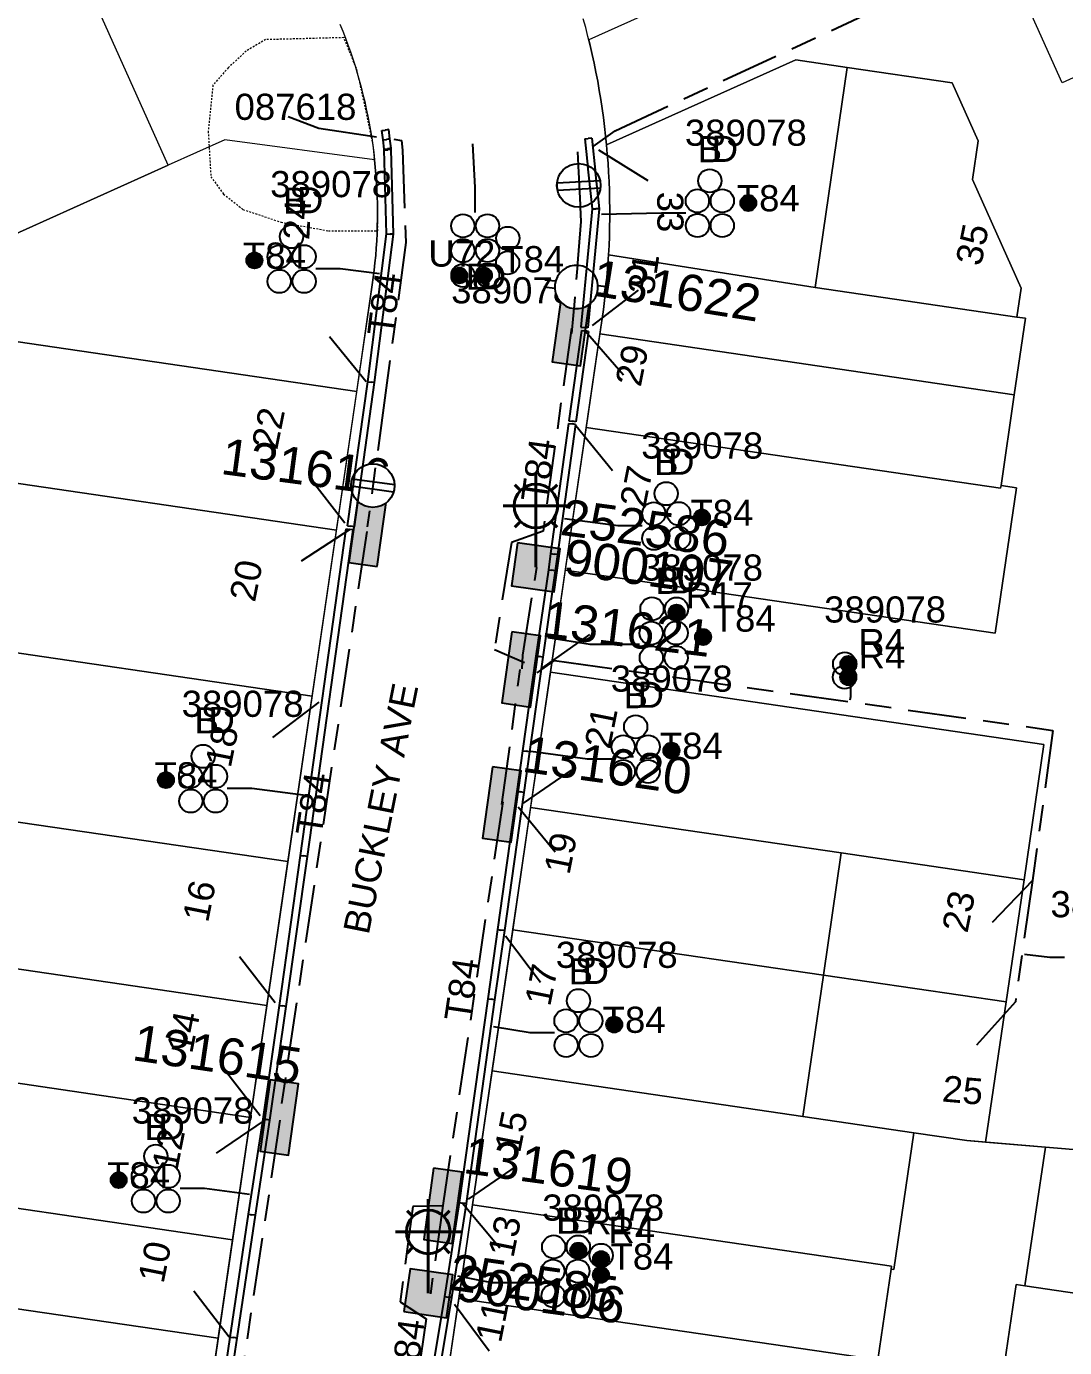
# Model space of a CAD drawing. Header units: metres. Extents: x 305195 to 306755, y 6261447 to 6263623.
# Drawn here: x 305638.5 to 305710, y 6262501.1 to 6262592 of the extents above; entities that cross this region are included whole.
import ezdxf
from ezdxf.enums import TextEntityAlignment as Align

# ---------------------------------------------------------------- set-up
doc = ezdxf.new("R2010")
doc.units = ezdxf.units.M
for name, pattern in [('Cable Exist UG', [8.2, 4, -1.2, 1.8, -1.2]), ('HIDDEN', [0.375, 0.25, -0.125]), ('HIDDEN2', [0.1875, 0.125, -0.0625])]:
    doc.linetypes.add(name, pattern=pattern)
doc.layers.get('0').update_dxf_attribs({"color": 6})
for name, color, linetype, lineweight in [('Cadastre Land Parcels_SP_EXT', 9, 'Continuous', 5), ('Cadastre Other Property_SP_EXT', 9, 'HIDDEN', 5), ('Cadastre Roads_SP_EXT', 9, 'Continuous', 5)]:
    doc.layers.add(name, color=color, linetype=linetype, lineweight=lineweight)
for name, color, linetype in [('Duct_SP_EXT', 7, 'Continuous'), ('Equip_LV_EXT', 7, 'Continuous'), ('Equip_SP_SL_EXT', 7, 'Continuous'), ('Mains_LV_EXT', 7, 'Continuous'), ('Mains_LV_SL_EXT', 7, 'Continuous'), ('SupportsUG_SP_LV_EXT', 7, 'Continuous'), ('SupportsUG_SP_LV_SL_EXT', 7, 'Continuous'), ('Trench_SP_EXT', 7, 'Continuous')]:
    doc.layers.add(name, color=color, linetype=linetype)
doc.styles.add('COLUMN_LABEL', font='arial.ttf')
doc.styles.add('iecARIAL', font='arial.ttf', dxfattribs={"height": 2})
doc.styles.add('POLE_LABEL', font='arial.ttf')
doc.styles.get("Standard").update_dxf_attribs({"font": 'arial.ttf'})

# ---------------------------------------------------------------- blocks, each defined once
blk = doc.blocks.new('COLUMN_EXT')
blk.add_hatch(color=256).paths.add_polyline_path([(-1.485, 1.485), (-1.485, -1.485), (1.485, -1.485), (1.485, 1.485)])
blk.add_lwpolyline([(-1.485, -1.485), (1.485, -1.485), (1.485, 1.485), (-1.485, 1.485)], close=True)
for tag, height, style, flags, p in [('ASSET_NUM', 2.5, 'COLUMN_LABEL', 8, (2, 2)), ('STRUCTURE_PLANT_NUMBER', 0.2, 'POLE_LABEL', 9, (1.813, 0.031)), ('STREET_CODE', 0.2, 'COLUMN_LABEL', 9, (1.813, -0.2))]:
    blk.add_attdef(tag, text='', height=height, dxfattribs=dict(style=style, flags=flags)).set_placement(p, align=Align.MIDDLE_LEFT)
at = {"flags": 9}
for tag, p in [('OWNED_BY', (1.813, -0.6)), ('STATE', (1.813, -0.8)), ('COLUMN_TYPE', (1.813, -0.4)), ('USAGE', (1.813, -1)), ('STREETNAME', (1.813, -1.6)), ('SUBURB', (1.813, -1.8)), ('LEGEND', (1.813, -1.2)), ('LOCATION', (1.813, -1.4)), ('NOTES', (1.813, -2))]:
    blk.add_attdef(tag, text='', height=0.2, dxfattribs=at).set_placement(p, align=Align.MIDDLE_LEFT)
at = {"flags": 1}
blk.add_attdef('Z', (1.813, -2.351), '', height=0.2, dxfattribs=at)
blk = doc.blocks.new('PILLAR_EXT')
blk.add_hatch(color=256).paths.add_polyline_path([(-2.475, 0.99), (-2.475, -0.99), (2.475, -0.99), (2.475, 0.99)])
blk.add_lwpolyline([(-2.475, -0.99), (2.475, -0.99), (2.475, 0.99), (-2.475, 0.99)], close=True)
at = {"style": 'iecARIAL', "flags": 8}
blk.add_attdef('ASSET_NUM', (1.5, 3.5), '', height=2.5, dxfattribs=at)
for tag, p, flags in [('OWNED_BY', (0, -0.2), 9), ('STATE', (0, -0.4), 9), ('SUPPORT_TYPE', (0, -0.6), 9), ('USAGE', (0, -0.8), 9), ('LEGEND', (0, -1), 9), ('STREETNAME', (0, -1.8), 9), ('SUBURB', (0, -2), 1), ('LOCATION', (0, -1.2), 9), ('NOTES', (0, -1.4), 9), ('PARENT', (0, -1.6), 9)]:
    blk.add_attdef(tag, p, '', height=0.2, dxfattribs=dict(flags=flags))
blk = doc.blocks.new('DUCT_EXT')
blk.add_circle((0, 0.8), 0.8)
at = {"flags": 1}
blk.add_attdef('Z', (0, 0), '', height=0.2, dxfattribs=at)
at = {"flags": 9}
for tag, p in [('DUCT_CODE', (0, 0)), ('XSECT_TYPE', (0, -0.2)), ('STATE', (0, -0.6)), ('FB_REFERENCE', (0, -0.4)), ('NOTES', (0, -0.8))]:
    blk.add_attdef(tag, text='', height=0.2, dxfattribs=at).set_placement(p, align=Align.MIDDLE_LEFT)
blk = doc.blocks.new('SL_LANTERN_EXT')
at = {"lineweight": 40}
for p, q in [((0, 1.968), (0, 6.468)), ((-1.459, 5.676), (-1.061, 5.278)), ((1.458, 5.676), (1.06, 5.278)), ((-2.25, 4.218), (2.25, 4.218)), ((-1.459, 2.759), (-1.061, 3.157)), ((1.458, 2.759), (1.06, 3.157)), ((0, 0), (0, 2.721))]:
    blk.add_line(p, q, dxfattribs=at)
blk.add_circle((0, 4.218), 1.5, dxfattribs=at)
at = {"style": 'iecARIAL', "flags": 8}
blk.add_attdef('ASSET_NUM', (1.5, 1.5), '', height=2.5, dxfattribs=at)
for tag, p, height, flags in [('CONSTRUCTED_VOLTAGE', (0.981, -0.653), 0.2, 9), ('CONTROL_TYPE', (0.981, -0.853), 0.2, 9), ('LANTERN_PURPOSE', (0.981, -1.053), 0.2, 9), ('LNUMBER', (2.181, -3.253), 2.5, 8), ('OPERATING_VOLTAGE', (0.981, -1.653), 0.2, 9), ('ORIENTATION', (0.981, -1.853), 0.2, 9), ('LANTERN_TYPE', (0.981, -1.253), 0.2, 9), ('NO_PHASES', (0.981, -1.453), 0.2, 9), ('OWNED_BY', (0.981, -2.053), 0.2, 9), ('STATE', (0.981, -2.253), 0.2, 9), ('CEXIST', (0.981, -2.653), 0.2, 9), ('CNEW', (0.981, -2.853), 0.2, 9), ('USAGE', (0.981, -2.453), 0.2, 9), ('CNUMBER', (0.981, -3.053), 0.2, 9), ('CREMOVE', (0.981, -3.253), 0.2, 9), ('CREPLACE', (0.981, -3.453), 0.2, 9), ('LKINGHEIGHT', (0.981, -3.653), 0.2, 9), ('LBRACKET', (0.981, -3.853), 0.2, 9), ('LBRACKETVOCAB', (0.981, -4.053), 0.2, 9), ('LCATEGORY', (0.981, -4.253), 0.2, 9), ('LCHARGE1', (0.981, -4.453), 0.2, 9), ('LCHARGE1PERCENT', (0.981, -4.653), 0.2, 9), ('LCHARGE2', (0.981, -4.853), 0.2, 9), ('LCHARGE2PERCENT', (0.981, -5.053), 0.2, 9), ('LCHARGE3', (0.981, -5.253), 0.2, 9), ('LCHARGE3PERCENT', (0.981, -5.453), 0.2, 9), ('LEXIST', (0.981, -5.653), 0.2, 9), ('LLAMP', (0.981, -5.853), 0.2, 9), ('LLAMPVOCAB', (0.981, -6.053), 0.2, 9), ('LMAST', (0.981, -6.253), 0.2, 9), ('LMASTVOCAB', (0.981, -6.453), 0.2, 9), ('LNEW', (0.981, -6.653), 0.2, 9), ('LANTNUMBER', (0.981, -6.853), 0.2, 9), ('LOUTREACH', (0.981, -7.253), 0.2, 9), ('LOUTREACHVOCAB', (0.981, -7.453), 0.2, 9), ('LRATECODE', (0.981, -7.653), 0.2, 9), ('LREMOVE', (0.981, -7.853), 0.2, 9), ('LREPLACE', (0.981, -8.053), 0.2, 9), ('LTYPE', (0.981, -8.253), 0.2, 9), ('STREETNAME', (0.981, -9.253), 0.2, 9), ('LTYPEVOCAB', (0.981, -8.453), 0.2, 9), ('LEGEND', (0.981, -8.653), 0.2, 9), ('LOCATION', (0.981, -8.853), 0.2, 9), ('NOTES', (0.981, -9.053), 0.2, 9), ('SUBURB', (0.981, -9.453), 0.2, 1)]:
    blk.add_attdef(tag, p, '', height=height, dxfattribs=dict(flags=flags))
blk = doc.blocks.new('LV_UG_LINKS_CLOSED_EXT')
blk.add_wipeout([(-1.056, 1.057), (-1.18, 0.916), (-1.286, 0.761), (-1.371, 0.594), (-1.435, 0.417), (-1.476, 0.234), (-1.493, 0.047), (-1.487, -0.14), (-1.458, -0.326), (-1.406, -0.506), (-1.331, -0.678), (-1.236, -0.839), (-1.121, -0.988), (-0.988, -1.12), (-0.84, -1.235), (-0.679, -1.331), (-0.506, -1.406), (-0.326, -1.458), (-0.141, -1.487), (0.047, -1.493), (0.233, -1.476), (0.416, -1.435), (0.593, -1.371), (0.76, -1.286), (0.915, -1.181), (1.056, -1.057), (1.18, -0.916), (1.286, -0.761), (1.371, -0.594), (1.435, -0.417), (1.476, -0.234), (1.493, -0.047), (1.487, 0.14), (1.458, 0.326), (1.406, 0.506), (1.331, 0.678), (1.236, 0.839), (1.121, 0.988), (0.988, 1.12), (0.84, 1.235), (0.679, 1.331), (0.506, 1.406), (0.326, 1.458), (0.141, 1.487), (-0.047, 1.493), (-0.233, 1.476), (-0.416, 1.435), (-0.593, 1.371), (-0.76, 1.286), (-0.915, 1.181)])
for p, q in [((-0.25, -1.479), (-0.25, 1.479)), ((0.25, -1.479), (0.25, 1.479))]:
    blk.add_line(p, q)
blk.add_circle((0, 0), 1.5)
at = {"flags": 9}
for tag, p in [('ACTUAL_STATUS', (0, 0)), ('OPERATING_VOLTAGE', (0, -0.6)), ('ORIENTATION', (0, -0.8)), ('STATE', (0, -1)), ('CONSTRUCTED_VOLTAGE', (0, -0.2)), ('NO_PHASES', (0, -0.4)), ('SWITCH_TYPE', (0, -1.2)), ('USAGE', (0, -1.4)), ('NOTES', (0, -1.6))]:
    blk.add_attdef(tag, text='', height=0.2, dxfattribs=at).set_placement(p, align=Align.MIDDLE_LEFT)
at = {"flags": 1}
blk.add_attdef('Z', (0, 0), '', height=0.2, dxfattribs=at)
blk = doc.blocks.new('LV_UG_LINKS_OPEN_EXT')
for p, q in [((-0.249, 1.473), (-0.249, 2.22)), ((0.249, 1.473), (0.249, 2.22)), ((-0.249, -1.473), (-0.249, -2.22)), ((0.249, -1.473), (0.249, -2.22))]:
    blk.add_line(p, q)
at = {"flags": 9}
for tag, p in [('ACTUAL_STATUS', (0, 0)), ('OPERATING_VOLTAGE', (0, -0.6)), ('ORIENTATION', (0, -0.8)), ('STATE', (0, -1)), ('CONSTRUCTED_VOLTAGE', (0, -0.2)), ('NO_PHASES', (0, -0.4)), ('SWITCH_TYPE', (0, -1.2)), ('USAGE', (0, -1.4)), ('NOTES', (0, -1.6))]:
    blk.add_attdef(tag, text='', height=0.2, dxfattribs=at).set_placement(p, align=Align.MIDDLE_LEFT)
at = {"flags": 1}
blk.add_attdef('Z', (0, 0), '', height=0.2, dxfattribs=at)
blk.add_wipeout([(-0.249, 1.473), (-0.432, 1.43), (-0.608, 1.365), (-0.774, 1.278), (-0.928, 1.171), (-1.067, 1.045), (-1.19, 0.903), (-1.294, 0.747), (-1.377, 0.579), (-1.439, 0.402), (-1.478, 0.218), (-1.494, 0.031), (-1.486, -0.156), (-1.455, -0.341), (-1.4, -0.521), (-1.324, -0.692), (-1.227, -0.853), (-1.11, -1), (-0.976, -1.131), (-0.827, -1.244), (-0.664, -1.338), (-0.491, -1.411), (-0.311, -1.461), (-0.125, -1.489), (0.062, -1.493), (0.249, -1.473), (0.432, -1.43), (0.608, -1.365), (0.774, -1.278), (0.928, -1.171), (1.067, -1.045), (1.19, -0.903), (1.294, -0.747), (1.377, -0.579), (1.439, -0.402), (1.478, -0.218), (1.494, -0.031), (1.486, 0.156), (1.455, 0.341), (1.4, 0.521), (1.324, 0.692), (1.227, 0.853), (1.11, 1), (0.976, 1.131), (0.827, 1.244), (0.664, 1.338), (0.491, 1.411), (0.311, 1.461), (0.125, 1.489), (-0.062, 1.493)])
blk.add_lwpolyline([(0, -1.494, 1), (0, 1.494, 1)], format="xyb", close=True)
blk = doc.blocks.new('CABLE_LARGE_EXT')
h = blk.add_hatch(color=256)
edge = h.paths.add_edge_path()
edge.add_arc((0, 0.55), 0.55, 0, 360)
blk.add_circle((0, 0.55), 0.55)
at = {"flags": 1}
blk.add_attdef('Z', (0, 0), '', height=0.2, dxfattribs=at)
at = {"flags": 9}
for tag, p in [('COND_CODE', (0, 0)), ('XSECT_SIZE', (0, -0.6)), ('STATE', (0, -0.4)), ('FB_REFERENCE', (0, -0.2)), ('NOTES', (0, -0.8))]:
    blk.add_attdef(tag, text='', height=0.2, dxfattribs=at).set_placement(p, align=Align.MIDDLE_LEFT)

msp = doc.modelspace()

# ---------------------------------------------------------------- linework, layer by layer
at = {"layer": 'Cadastre Land Parcels_SP_EXT', "linetype": 'Continuous'}
for points in [[(305648.252, 6262582.426), (305638, 6262605.266), (305626.588, 6262600.131), (305636.841, 6262577.289), (305648.252, 6262582.426)], [(305695.001, 6262589.161), (305691.461, 6262589.679), (305678.425, 6262583.827), (305678.48, 6262583.197), (305678.527, 6262582.569), (305678.566, 6262581.939), (305678.598, 6262581.309), (305678.621, 6262580.679), (305678.638, 6262580.048), (305678.645, 6262579.417), (305678.645, 6262578.786), (305678.637, 6262578.155), (305678.621, 6262577.524), (305678.597, 6262576.893), (305678.565, 6262576.264), (305692.786, 6262574.017), (305695.001, 6262589.161)], [(305706.965, 6262573.978), (305703.617, 6262581.44), (305704.009, 6262584.113), (305702.219, 6262588.104), (305695.001, 6262589.161), (305692.786, 6262574.017), (305706.672, 6262571.979), (305706.965, 6262573.978)], [(305707.265, 6262571.893), (305706.672, 6262571.979), (305692.786, 6262574.017), (305678.565, 6262576.264), (305678.524, 6262575.634), (305678.476, 6262575.005), (305678.421, 6262574.377), (305678.357, 6262573.75), (305678.285, 6262573.122), (305678.205, 6262572.495), (305678.118, 6262571.871), (305677.965, 6262570.818), (305706.494, 6262566.632), (305707.265, 6262571.893)], [(305661.224, 6262566.848), (305635.246, 6262570.674), (305633.848, 6262561.116), (305659.83, 6262557.317), (305661.224, 6262566.848)], [(305705.581, 6262560.397), (305706.494, 6262566.632), (305677.965, 6262570.818), (305677.023, 6262564.384), (305705.552, 6262560.199), (305705.581, 6262560.397)], [(305677.023, 6262564.384), (305675.587, 6262554.57), (305705.183, 6262550.231), (305706.649, 6262560.241), (305705.581, 6262560.397), (305705.552, 6262560.199), (305677.023, 6262564.384)], [(305659.83, 6262557.317), (305633.848, 6262561.116), (305632.726, 6262553.446), (305632.177, 6262549.695), (305658.158, 6262545.895), (305659.83, 6262557.317)], [(305658.158, 6262545.895), (305632.177, 6262549.695), (305631.06, 6262542.063), (305630.51, 6262538.313), (305656.493, 6262534.514), (305658.158, 6262545.895)], [(305708.527, 6262542.569), (305674.559, 6262547.544), (305673.198, 6262538.24), (305694.588, 6262535.11), (305707.166, 6262533.267), (305708.527, 6262542.569)], [(305656.493, 6262534.514), (305630.51, 6262538.313), (305629.611, 6262532.166), (305629.062, 6262528.414), (305655.045, 6262524.615), (305656.493, 6262534.514)], [(305694.588, 6262535.11), (305673.198, 6262538.24), (305671.968, 6262529.828), (305693.357, 6262526.697), (305694.588, 6262535.11)], [(305707.166, 6262533.267), (305694.588, 6262535.11), (305693.357, 6262526.697), (305705.935, 6262524.856), (305707.166, 6262533.267)], [(305693.357, 6262526.697), (305671.968, 6262529.828), (305670.545, 6262520.11), (305691.935, 6262516.982), (305693.357, 6262526.697)], [(305655.045, 6262524.615), (305629.062, 6262528.414), (305627.94, 6262520.745), (305653.918, 6262516.914), (305655.045, 6262524.615)], [(305705.935, 6262524.856), (305693.357, 6262526.697), (305691.935, 6262516.982), (305699.586, 6262515.864), (305703.237, 6262515.33), (305704.525, 6262515.222), (305705.935, 6262524.856)], [(305653.918, 6262516.914), (305627.94, 6262520.745), (305626.704, 6262512.3), (305652.687, 6262508.5), (305653.918, 6262516.914)], [(305699.586, 6262515.864), (305691.935, 6262516.982), (305670.545, 6262520.11), (305669.196, 6262510.891), (305698.042, 6262506.671), (305698.013, 6262506.472), (305698.202, 6262506.445), (305699.586, 6262515.864)], [(305736.861, 6262510.938), (305712.051, 6262514.567), (305711.651, 6262514.626), (305708.637, 6262514.878), (305707.225, 6262505.322), (305735.434, 6262501.185), (305736.861, 6262510.938)], [(305652.687, 6262508.5), (305626.704, 6262512.3), (305626.269, 6262509.322), (305625.713, 6262505.522), (305651.695, 6262501.722), (305652.687, 6262508.5)], [(305698.013, 6262506.472), (305698.042, 6262506.671), (305669.196, 6262510.891), (305668.255, 6262504.456), (305696.655, 6262500.305), (305697.1, 6262500.24), (305698.013, 6262506.472)], [(305651.695, 6262501.722), (305625.713, 6262505.522), (305625.142, 6262501.618), (305624.048, 6262494.14), (305650.03, 6262490.341), (305651.695, 6262501.722)], [(305735.434, 6262501.185), (305707.225, 6262505.322), (305706.622, 6262505.412), (305705.703, 6262499.184), (305705.674, 6262498.986), (305734.494, 6262494.759), (305735.434, 6262501.185)], [(305696.655, 6262500.305), (305668.255, 6262504.456), (305667.486, 6262499.197), (305694.281, 6262495.278), (305695.887, 6262495.044), (305696.655, 6262500.305)]]:
    msp.add_lwpolyline(points, close=True, dxfattribs=at)
for points in [[(305712.37, 6262589.26), (305709.781, 6262588.094), (305706.255, 6262595.953)], [(305686.267, 6262595.129), (305677.202, 6262591.051), (305677.295, 6262590.668), (305677.437, 6262590.053), (305677.571, 6262589.437), (305677.698, 6262588.819), (305677.816, 6262588.199), (305677.927, 6262587.578), (305678.029, 6262586.955), (305678.124, 6262586.332), (305678.211, 6262585.707), (305678.29, 6262585.081), (305678.361, 6262584.455), (305678.425, 6262583.827), (305691.461, 6262589.679), (305695.001, 6262589.161), (305702.219, 6262588.104), (305704.009, 6262584.113), (305703.617, 6262581.44), (305706.965, 6262573.978), (305706.672, 6262571.979), (305707.265, 6262571.893), (305706.494, 6262566.632), (305705.581, 6262560.397), (305706.649, 6262560.241), (305705.183, 6262550.231), (305675.587, 6262554.57), (305674.559, 6262547.544), (305708.527, 6262542.569), (305707.166, 6262533.267), (305705.935, 6262524.856), (305704.525, 6262515.222), (305708.637, 6262514.878), (305711.651, 6262514.626)], [(305635.246, 6262570.674), (305661.224, 6262566.848), (305662.298, 6262574.189), (305662.298, 6262574.189), (305662.368, 6262574.692), (305662.43, 6262575.197), (305662.485, 6262575.702), (305662.532, 6262576.207), (305662.572, 6262576.713), (305662.604, 6262577.22), (305662.628, 6262577.728), (305662.645, 6262578.236), (305662.655, 6262578.745), (305662.657, 6262579.252), (305662.651, 6262579.76), (305662.638, 6262580.268), (305662.616, 6262580.775), (305662.587, 6262581.282), (305662.552, 6262581.789), (305662.508, 6262582.295), (305662.457, 6262582.8), (305652.158, 6262584.184), (305648.252, 6262582.426), (305636.841, 6262577.289)], [(305705.703, 6262499.184), (305706.622, 6262505.412), (305707.225, 6262505.322), (305708.637, 6262514.878), (305708.637, 6262514.878), (305703.237, 6262515.33), (305699.586, 6262515.864), (305698.202, 6262506.445), (305698.013, 6262506.472), (305697.1, 6262500.24)]]:
    msp.add_lwpolyline(points, dxfattribs=at)
at = {"layer": 'Cadastre Other Property_SP_EXT', "linetype": 'HIDDEN2'}
msp.add_lwpolyline([(305660.338, 6262591.203), (305654.958, 6262591.065), (305653.624, 6262590.283), (305652.382, 6262589.133), (305651.325, 6262587.937), (305651.003, 6262584.764), (305651.187, 6262581.637), (305652.06, 6262580.442), (305653.394, 6262579.384), (305656.015, 6262578.51), (305659.28, 6262577.912), (305662.683, 6262577.912), (305662.637, 6262580.809), (305662.361, 6262583.799), (305661.465, 6262588.029), (305661.212, 6262589.087), (305660.338, 6262591.203)], close=True, dxfattribs=at)
at = {"layer": 'Cadastre Roads_SP_EXT', "linetype": 'Continuous'}
for points in [[(305660.075, 6262592.121), (305660.265, 6262591.65), (305660.449, 6262591.176), (305660.625, 6262590.7), (305660.795, 6262590.221), (305660.957, 6262589.74), (305661.112, 6262589.255), (305661.259, 6262588.77), (305661.4, 6262588.282), (305661.533, 6262587.791), (305661.659, 6262587.299), (305661.777, 6262586.806), (305661.888, 6262586.31), (305661.992, 6262585.812), (305662.087, 6262585.314), (305662.177, 6262584.814), (305662.258, 6262584.311), (305662.332, 6262583.808), (305662.398, 6262583.305), (305662.457, 6262582.8), (305662.508, 6262582.295), (305662.552, 6262581.789), (305662.587, 6262581.282), (305662.616, 6262580.775), (305662.638, 6262580.268), (305662.651, 6262579.76), (305662.657, 6262579.252), (305662.655, 6262578.745), (305662.645, 6262578.236), (305662.628, 6262577.728), (305662.604, 6262577.22), (305662.572, 6262576.713), (305662.532, 6262576.207), (305662.485, 6262575.702), (305662.43, 6262575.197), (305662.368, 6262574.692), (305662.298, 6262574.19), (305643.835, 6262447.995)], [(305659.655, 6262445.672), (305678.118, 6262571.871), (305678.205, 6262572.495), (305678.285, 6262573.122), (305678.357, 6262573.75), (305678.421, 6262574.377), (305678.476, 6262575.005), (305678.524, 6262575.634), (305678.565, 6262576.264), (305678.597, 6262576.893), (305678.62, 6262577.524), (305678.637, 6262578.155), (305678.645, 6262578.786), (305678.645, 6262579.417), (305678.638, 6262580.048), (305678.621, 6262580.679), (305678.598, 6262581.309), (305678.566, 6262581.939), (305678.527, 6262582.569), (305678.48, 6262583.197), (305678.425, 6262583.827), (305678.361, 6262584.455), (305678.29, 6262585.081), (305678.211, 6262585.707), (305678.124, 6262586.332), (305678.029, 6262586.955), (305677.927, 6262587.578), (305677.816, 6262588.199), (305677.698, 6262588.819), (305677.571, 6262589.437), (305677.437, 6262590.053), (305677.295, 6262590.668), (305677.146, 6262591.281), (305676.989, 6262591.892), (305676.825, 6262592.501)]]:
    msp.add_lwpolyline(points, dxfattribs=at)
at = {"layer": 'Duct_SP_EXT'}
for p, q in [((305662.953, 6262584.81), (305663.19, 6262584.843)), ((305663.041, 6262584.172), (305662.953, 6262584.81)), ((305663.428, 6262584.876), (305663.19, 6262584.843)), ((305663.517, 6262584.234), (305663.428, 6262584.876)), ((305663.041, 6262584.172), (305663.279, 6262584.203)), ((305663.118, 6262583.534), (305663.041, 6262584.172)), ((305663.517, 6262584.234), (305663.279, 6262584.203)), ((305663.595, 6262583.589), (305663.517, 6262584.234)), ((305676.929, 6262584.241), (305677.168, 6262584.267)), ((305677.406, 6262584.292), (305677.168, 6262584.267)), ((305663.118, 6262583.535), (305663.356, 6262583.562)), ((305663.118, 6262583.534), (305663.356, 6262583.562)), ((305663.124, 6262583.475), (305663.118, 6262583.535)), ((305663.118, 6262583.535), (305663.118, 6262583.534)), ((305663.124, 6262583.475), (305663.364, 6262583.492)), ((305663.287, 6262577.704), (305663.124, 6262583.475)), ((305663.595, 6262583.589), (305663.356, 6262583.562)), ((305663.595, 6262583.588), (305663.356, 6262583.562)), ((305663.604, 6262583.508), (305663.364, 6262583.492)), ((305663.595, 6262583.588), (305663.595, 6262583.589)), ((305663.604, 6262583.508), (305663.595, 6262583.588)), ((305663.768, 6262577.68), (305663.604, 6262583.508)), ((305661.984, 6262567.531), (305663.287, 6262577.704)), ((305662.46, 6262567.47), (305663.768, 6262577.68)), ((305663.287, 6262577.704), (305663.527, 6262577.692)), ((305663.768, 6262577.68), (305663.527, 6262577.692)), ((305676.658, 6262571.285), (305676.896, 6262571.262)), ((305677.135, 6262571.239), (305676.896, 6262571.262)), ((305676.708, 6262571.054), (305675.839, 6262564.84)), ((305677.184, 6262570.988), (305676.314, 6262564.774)), ((305676.708, 6262571.054), (305676.946, 6262571.021)), ((305677.184, 6262570.988), (305676.946, 6262571.021)), ((305661.984, 6262567.534), (305662.222, 6262567.5)), ((305661.984, 6262567.531), (305662.222, 6262567.5)), ((305662.459, 6262567.467), (305662.222, 6262567.5)), ((305662.46, 6262567.47), (305662.222, 6262567.5)), ((305675.839, 6262564.84), (305676.077, 6262564.807)), ((305676.314, 6262564.774), (305676.077, 6262564.807)), ((305675.813, 6262564.662), (305674.578, 6262555.707)), ((305676.289, 6262564.596), (305675.053, 6262555.641)), ((305675.813, 6262564.662), (305676.051, 6262564.629)), ((305676.289, 6262564.596), (305676.051, 6262564.629)), ((305660.59, 6262557.616), (305660.828, 6262557.582)), ((305661.065, 6262557.549), (305660.828, 6262557.582)), ((305657.352, 6262534.941), (305660.509, 6262557.404)), ((305657.828, 6262534.874), (305660.985, 6262557.338)), ((305660.509, 6262557.404), (305660.747, 6262557.371)), ((305660.985, 6262557.338), (305660.747, 6262557.371)), ((305674.578, 6262555.707), (305674.422, 6262554.598)), ((305674.578, 6262555.707), (305674.816, 6262555.674)), ((305675.053, 6262555.641), (305674.816, 6262555.674)), ((305675.053, 6262555.641), (305674.897, 6262554.531)), ((305674.422, 6262554.599), (305673.561, 6262548.658)), ((305674.897, 6262554.53), (305674.036, 6262548.589)), ((305674.422, 6262554.599), (305674.659, 6262554.564)), ((305674.422, 6262554.598), (305674.659, 6262554.564)), ((305674.897, 6262554.53), (305674.659, 6262554.564)), ((305674.897, 6262554.531), (305674.659, 6262554.564)), ((305673.561, 6262548.657), (305672.643, 6262542.14)), ((305674.036, 6262548.59), (305673.119, 6262542.073)), ((305673.561, 6262548.658), (305673.798, 6262548.623)), ((305673.561, 6262548.657), (305673.798, 6262548.623)), ((305674.036, 6262548.59), (305673.798, 6262548.623)), ((305674.036, 6262548.589), (305673.798, 6262548.623)), ((305672.643, 6262542.14), (305672.251, 6262539.347)), ((305672.643, 6262542.14), (305672.881, 6262542.106)), ((305673.119, 6262542.073), (305672.726, 6262539.28)), ((305673.119, 6262542.073), (305672.881, 6262542.106)), ((305672.251, 6262539.347), (305670.915, 6262529.841)), ((305672.251, 6262539.347), (305672.488, 6262539.313)), ((305672.251, 6262539.347), (305672.488, 6262539.313)), ((305672.726, 6262539.28), (305672.488, 6262539.313)), ((305672.726, 6262539.28), (305672.488, 6262539.313)), ((305672.726, 6262539.28), (305671.39, 6262529.775)), ((305655.902, 6262524.619), (305657.352, 6262534.941)), ((305656.377, 6262524.552), (305657.828, 6262534.874)), ((305657.352, 6262534.941), (305657.59, 6262534.907)), ((305657.828, 6262534.874), (305657.59, 6262534.907)), ((305670.915, 6262529.841), (305670.245, 6262525.077)), ((305671.39, 6262529.775), (305670.721, 6262525.01)), ((305670.915, 6262529.841), (305671.153, 6262529.808)), ((305670.915, 6262529.841), (305671.153, 6262529.808)), ((305671.39, 6262529.775), (305671.153, 6262529.808)), ((305671.39, 6262529.775), (305671.153, 6262529.808)), ((305670.245, 6262525.077), (305668.277, 6262511.05)), ((305670.721, 6262525.01), (305668.753, 6262510.984)), ((305670.245, 6262525.077), (305670.483, 6262525.043)), ((305670.721, 6262525.01), (305670.483, 6262525.043)), ((305654.781, 6262516.802), (305655.902, 6262524.619)), ((305655.256, 6262516.734), (305656.377, 6262524.551)), ((305655.902, 6262524.619), (305656.139, 6262524.585)), ((305655.902, 6262524.619), (305656.139, 6262524.585)), ((305656.377, 6262524.551), (305656.139, 6262524.585)), ((305656.377, 6262524.552), (305656.139, 6262524.585)), ((305653.773, 6262510.259), (305654.782, 6262516.804)), ((305654.248, 6262510.187), (305655.256, 6262516.731)), ((305654.781, 6262516.802), (305655.019, 6262516.768)), ((305654.782, 6262516.804), (305655.019, 6262516.768)), ((305655.256, 6262516.734), (305655.019, 6262516.768)), ((305655.256, 6262516.731), (305655.019, 6262516.768)), ((305652.519, 6262501.796), (305653.773, 6262510.259)), ((305653.773, 6262510.259), (305654.01, 6262510.223)), ((305654.248, 6262510.187), (305654.01, 6262510.223)), ((305668.278, 6262511.054), (305667.279, 6262504.592)), ((305668.752, 6262510.98), (305667.753, 6262504.519)), ((305668.277, 6262511.05), (305668.515, 6262511.017)), ((305668.278, 6262511.054), (305668.515, 6262511.017)), ((305668.752, 6262510.98), (305668.515, 6262511.017)), ((305668.753, 6262510.984), (305668.515, 6262511.017)), ((305652.994, 6262501.726), (305654.248, 6262510.187)), ((305667.279, 6262504.595), (305666.404, 6262499.336)), ((305667.752, 6262504.516), (305666.878, 6262499.263)), ((305667.279, 6262504.595), (305667.516, 6262504.555)), ((305667.279, 6262504.592), (305667.516, 6262504.555)), ((305667.753, 6262504.519), (305667.516, 6262504.555)), ((305667.752, 6262504.516), (305667.516, 6262504.555)), ((305650.821, 6262490.387), (305652.519, 6262501.796)), ((305651.296, 6262490.316), (305652.994, 6262501.726)), ((305652.519, 6262501.796), (305652.757, 6262501.761)), ((305652.519, 6262501.796), (305652.757, 6262501.761)), ((305652.994, 6262501.726), (305652.757, 6262501.761)), ((305652.994, 6262501.726), (305652.757, 6262501.761))]:
    msp.add_line(p, q, dxfattribs=at)
for points in [[(305669.389, 6262579.168), (305669.389, 6262580.894), (305669.217, 6262583.903)], [(305683.886, 6262579.133), (305682.218, 6262579.133), (305678.086, 6262579.047)], [(305658.412, 6262575.33), (305660.09, 6262575.33), (305662.787, 6262574.969)], [(305680.884, 6262557.61), (305679.217, 6262557.61), (305675.534, 6262558.097)], [(305680.701, 6262549.444), (305678.712, 6262549.444), (305677.288, 6262549.444), (305674.381, 6262549.916)], [(305695.218, 6262546.617), (305695.218, 6262545.851), (305695.18, 6262545.625)], [(305678.782, 6262541.573), (305677.115, 6262541.573), (305673.203, 6262542.085)], [(305652.32, 6262539.575), (305653.998, 6262539.575), (305658.063, 6262539.031)], [(305709.95, 6262527.914), (305708.934, 6262527.914), (305707.199, 6262528.118)], [(305674.843, 6262522.724), (305673.175, 6262522.724), (305670.638, 6262523.137)], [(305649.063, 6262512.056), (305650.74, 6262512.056), (305653.842, 6262511.64)], [(305673.935, 6262505.544), (305671.946, 6262505.544), (305670.522, 6262505.544), (305668.187, 6262506)]]:
    msp.add_lwpolyline(points, dxfattribs=at)
at = {"layer": 'Mains_LV_EXT', "linetype": 'Cable Exist UG'}
for points in [[(305676.002, 6262571.219), (305674.065, 6262557.248), (305671.877, 6262556.465), (305671.877, 6262556.465), (305670.703, 6262549.108), (305672.77, 6262548.221)], [(305661.92, 6262557.234), (305655.904, 6262516.902)], [(305671.219, 6262538.451), (305672.487, 6262547.733)], [(305671.285, 6262538.638), (305667.176, 6262511.004)], [(305655.943, 6262516.719), (305651.885, 6262489.761)], [(305667.159, 6262510.836), (305665.099, 6262510.78), (305665.099, 6262510.78), (305664.219, 6262504.219), (305666.006, 6262503.063), (305664.506, 6262492.864)]]:
    msp.add_lwpolyline(points, dxfattribs=at)
at = {"layer": 'Mains_LV_SL_EXT', "linetype": 'Cable Exist UG'}
for points in [[(305672.622, 6262547.776), (305672.67, 6262548.709), (305673.622, 6262554.75)], [(305667.176, 6262511.004), (305666.296, 6262504.775)]]:
    msp.add_lwpolyline(points, dxfattribs=at)
at = {"layer": 'Trench_SP_EXT', "linetype": 'Cable Exist UG'}
for points in [[(305681.282, 6262581.356), (305677.498, 6262583.708), (305679.023, 6262584.804), (305703.458, 6262596.133), (305706.386, 6262600.771)], [(305680.602, 6262573.838), (305676.946, 6262571.021), (305679.68, 6262567.91)], [(305659.345, 6262570.634), (305662.133, 6262567.233)], [(305678.828, 6262561.391), (305676.077, 6262564.807)], [(305657.964, 6262560.98), (305660.747, 6262557.371), (305657.186, 6262555.031)], [(305677.248, 6262550.133), (305673.653, 6262547.592)], [(305673.642, 6262547.494), (305674.836, 6262548.36), (305709.16, 6262543.545), (305707.74, 6262533.21), (305704.607, 6262529.951)], [(305655.464, 6262543.064), (305659.055, 6262545.808)], [(305675.979, 6262540.81), (305672.344, 6262538.282), (305675.144, 6262534.869)], [(305707.74, 6262533.21), (305706.572, 6262524.857), (305703.389, 6262521.351)], [(305673.883, 6262526.19), (305671.153, 6262529.808)], [(305653.156, 6262527.983), (305655.89, 6262524.477)], [(305652.12, 6262520.213), (305654.856, 6262516.695), (305651.289, 6262514.271)], [(305672.198, 6262513.565), (305668.515, 6262511.017), (305671.363, 6262507.623)], [(305650.01, 6262504.987), (305652.665, 6262501.531)], [(305670.348, 6262500.84), (305667.671, 6262504.431)]]:
    msp.add_lwpolyline(points, dxfattribs=at)

# ---------------------------------------------------------------- block references
at = {"layer": 'Duct_SP_EXT'}
for name, p in [('DUCT_EXT', (305685.534, 6262580.554)), ('DUCT_EXT', (305684.678, 6262579.169)), ('DUCT_EXT', (305686.394, 6262579.175)), ('CABLE_LARGE_EXT', (305688.186, 6262579.277)), ('DUCT_EXT', (305684.687, 6262577.477)), ('DUCT_EXT', (305686.394, 6262577.477)), ('DUCT_EXT', (305656.742, 6262576.715)), ('DUCT_EXT', (305655.885, 6262575.33)), ('DUCT_EXT', (305657.602, 6262575.336)), ('CABLE_LARGE_EXT', (305654.189, 6262575.33)), ('DUCT_EXT', (305655.894, 6262573.638)), ('DUCT_EXT', (305657.602, 6262573.638)), ('DUCT_EXT', (305682.532, 6262559.031)), ('DUCT_EXT', (305681.676, 6262557.646)), ('DUCT_EXT', (305683.393, 6262557.652)), ('CABLE_LARGE_EXT', (305684.993, 6262557.641)), ('DUCT_EXT', (305681.685, 6262555.954)), ('DUCT_EXT', (305683.393, 6262555.954)), ('DUCT_EXT', (305681.553, 6262551.105)), ('DUCT_EXT', (305683.248, 6262551.096)), ('CABLE_LARGE_EXT', (305683.247, 6262551.096)), ('DUCT_EXT', (305681.501, 6262549.437)), ('DUCT_EXT', (305683.218, 6262549.443)), ('CABLE_LARGE_EXT', (305685.073, 6262549.417)), ('DUCT_EXT', (305681.51, 6262547.744)), ('DUCT_EXT', (305683.218, 6262547.744)), ('DUCT_EXT', (305680.43, 6262542.993)), ('DUCT_EXT', (305679.574, 6262541.609)), ('DUCT_EXT', (305681.29, 6262541.615)), ('DUCT_EXT', (305650.649, 6262540.96)), ('CABLE_LARGE_EXT', (305682.891, 6262541.604)), ('DUCT_EXT', (305649.793, 6262539.575)), ('DUCT_EXT', (305651.509, 6262539.581)), ('DUCT_EXT', (305679.583, 6262539.916)), ('DUCT_EXT', (305681.29, 6262539.916)), ('CABLE_LARGE_EXT', (305648.096, 6262539.575)), ('DUCT_EXT', (305649.802, 6262537.883)), ('DUCT_EXT', (305651.509, 6262537.883)), ('DUCT_EXT', (305676.491, 6262524.145)), ('DUCT_EXT', (305675.635, 6262522.761)), ('DUCT_EXT', (305677.351, 6262522.767)), ('CABLE_LARGE_EXT', (305678.951, 6262522.756)), ('DUCT_EXT', (305675.644, 6262521.068)), ('DUCT_EXT', (305677.351, 6262521.068)), ('DUCT_EXT', (305647.392, 6262513.441)), ('CABLE_LARGE_EXT', (305644.839, 6262512.056)), ('DUCT_EXT', (305646.536, 6262512.056)), ('DUCT_EXT', (305648.252, 6262512.062)), ('DUCT_EXT', (305646.545, 6262510.364)), ('DUCT_EXT', (305648.252, 6262510.364)), ('DUCT_EXT', (305674.787, 6262507.205)), ('DUCT_EXT', (305676.481, 6262507.196)), ('CABLE_LARGE_EXT', (305676.481, 6262507.196)), ('DUCT_EXT', (305678.054, 6262506.625)), ('CABLE_LARGE_EXT', (305678.054, 6262506.619)), ('DUCT_EXT', (305674.735, 6262505.536)), ('DUCT_EXT', (305676.452, 6262505.542)), ('CABLE_LARGE_EXT', (305678.036, 6262505.526)), ('DUCT_EXT', (305674.744, 6262503.844)), ('DUCT_EXT', (305676.452, 6262503.844))]:
    msp.add_blockref(name, p, dxfattribs=at)
for name, p, rotation in [('DUCT_EXT', (305667.737, 6262578.252), 270.0694868534553), ('DUCT_EXT', (305669.429, 6262578.254), 270.0694868534553), ('DUCT_EXT', (305670.824, 6262577.397), 270.0694868534553), ('DUCT_EXT', (305667.739, 6262576.546), 270.0694868534553), ('DUCT_EXT', (305669.431, 6262576.557), 270.0694868534553), ('DUCT_EXT', (305670.817, 6262575.703), 270.0694868534553), ('DUCT_EXT', (305667.741, 6262574.839), 270.0694868534553), ('CABLE_LARGE_EXT', (305667.741, 6262574.839), 270.0694868534553), ('DUCT_EXT', (305669.439, 6262574.841), 270.0694868534553), ('CABLE_LARGE_EXT', (305669.439, 6262574.841), 270.0694868534553), ('DUCT_EXT', (305695.62, 6262548.115), 89.9973617393736), ('CABLE_LARGE_EXT', (305695.622, 6262548.113), 89.9973617393736), ('DUCT_EXT', (305695.615, 6262547.208), 89.9973617393736), ('CABLE_LARGE_EXT', (305695.61, 6262547.199), 89.9973617393736)]:
    msp.add_blockref(name, p, dxfattribs=dict(at, rotation=rotation))
at = {"layer": 'Equip_SP_SL_EXT'}
ref = msp.add_blockref('SL_LANTERN_EXT', (305673.562, 6262554.763), dxfattribs=at)
ref.add_attrib('ASSET_NUM', '252586', dxfattribs={"layer": '0', "height": 2.5, "rotation": 352.29165, "style": 'iecARIAL'}).set_placement((305675.062, 6262556.263), align=Align.BOTTOM_LEFT)
ref = msp.add_blockref('SL_LANTERN_EXT', (305666.155, 6262504.821), dxfattribs=at)
ref.add_attrib('ASSET_NUM', '252585', dxfattribs={"layer": '0', "height": 2.5, "rotation": 351.93304, "style": 'iecARIAL'}).set_placement((305667.655, 6262506.321), align=Align.MIDDLE_LEFT)
at = {"layer": 'SupportsUG_SP_LV_EXT'}
ref = msp.add_blockref('PILLAR_EXT', (305676.002, 6262571.219), dxfattribs=dict(at, rotation=262.0336377848364))
ref.add_attrib('ASSET_NUM', '131622', dxfattribs={"layer": '0', "height": 2.5, "rotation": 350.96583, "style": 'iecARIAL'}).set_placement((305677.502, 6262574.719), align=Align.MIDDLE_LEFT)
ref = msp.add_blockref('PILLAR_EXT', (305662.01, 6262557.401), dxfattribs=dict(at, rotation=82.00004790548654))
ref.add_attrib('ASSET_NUM', '131616', dxfattribs={"layer": '0', "height": 2.5, "rotation": 352.44504, "style": 'iecARIAL'}).set_placement((305663.51, 6262560.901), align=Align.MIDDLE_RIGHT)
ref = msp.add_blockref('PILLAR_EXT', (305672.549, 6262547.74), dxfattribs=dict(at, rotation=261.9883239219778))
ref.add_attrib('ASSET_NUM', '131621', dxfattribs={"layer": '0', "height": 2.5, "rotation": 353.06478, "style": 'iecARIAL'}).set_placement((305674.049, 6262551.24), align=Align.MIDDLE_LEFT)
ref = msp.add_blockref('PILLAR_EXT', (305671.219, 6262538.451), dxfattribs=dict(at, rotation=262.0000769927967))
ref.add_attrib('ASSET_NUM', '131620', dxfattribs={"layer": '0', "height": 2.5, "rotation": 352.00008, "style": 'iecARIAL'}).set_placement((305672.719, 6262541.951), align=Align.MIDDLE_LEFT)
ref = msp.add_blockref('PILLAR_EXT', (305655.904, 6262516.902), dxfattribs=dict(at, rotation=261.9999657873959))
ref.add_attrib('ASSET_NUM', '131615', dxfattribs={"layer": '0', "height": 2.5, "rotation": 351.59204, "style": 'iecARIAL'}).set_placement((305657.404, 6262520.402), align=Align.MIDDLE_RIGHT)
ref = msp.add_blockref('PILLAR_EXT', (305667.159, 6262510.836), dxfattribs=dict(at, rotation=262.2061442469071))
ref.add_attrib('ASSET_NUM', '131619', dxfattribs={"layer": '0', "height": 2.5, "rotation": 352.20614, "style": 'iecARIAL'}).set_placement((305668.659, 6262514.336), align=Align.MIDDLE_LEFT)
at = {"layer": 'SupportsUG_SP_LV_SL_EXT'}
ref = msp.add_blockref('COLUMN_EXT', (305673.562, 6262554.763), dxfattribs=dict(at, rotation=261.9883239880278))
ref.add_attrib('ASSET_NUM', '900107', dxfattribs={"layer": '0', "height": 2.5, "rotation": 352.29165, "style": 'COLUMN_LABEL'}).set_placement((305675.562, 6262555.513), align=Align.MIDDLE_LEFT)
ref = msp.add_blockref('COLUMN_EXT', (305666.155, 6262504.822), dxfattribs=dict(at, rotation=351.621548640535))
ref.add_attrib('ASSET_NUM', '900106', dxfattribs={"layer": '0', "height": 2.5, "rotation": 351.93304, "style": 'COLUMN_LABEL'}).set_placement((305668.155, 6262505.572), align=Align.MIDDLE_LEFT)

# ---------------------------------------------------------------- texts
at = {"layer": 'Cadastre Land Parcels_SP_EXT'}
for s, rotation, p in [('33', 270.45114, (305681.908, 6262580.601)), ('24', 87.31098, (305657.96, 6262577.254)), ('35', 78.65708, (305704.206, 6262575.427)), ('31', 81.58954, (305681.658, 6262573.443)), ('29', 78.68153, (305680.778, 6262567.119)), ('22', 78.6843, (305655.75, 6262562.784)), ('27', 78.68223, (305681.082, 6262558.778)), ('20', 78.68044, (305654.217, 6262552.305)), ('21', 78.68062, (305678.655, 6262542.193)), ('18', 78.68041, (305652.549, 6262540.903)), ('19', 78.68745, (305675.866, 6262533.553)), ('16', 78.68229, (305650.992, 6262530.263)), ('23', 78.67961, (305703.267, 6262529.542)), ('17', 78.68102, (305674.541, 6262524.489)), ('14', 78.58902, (305649.891, 6262521.247)), ('25', 355.01588, (305701.48, 6262518.016)), ('15', 78.63976, (305672.467, 6262514.405)), ('12', 78.89146, (305648.876, 6262513.189)), ('13', 78.68324, (305672.01, 6262507.194)), ('10', 78.63976, (305647.927, 6262505.428)), ('11', 78.6838, (305671.154, 6262501.346))]:
    msp.add_text(s, height=1.8, rotation=rotation, dxfattribs=at).set_placement(p)
at = {"layer": 'Cadastre Other Property_SP_EXT'}
msp.add_text('087618', height=1.8, dxfattribs=at).set_placement((305652.819, 6262585.546))
at = {"layer": 'Cadastre Roads_SP_EXT'}
msp.add_text('BUCKLEY AVE', height=1.8, rotation=78.68214, dxfattribs=at).set_placement((305662.051, 6262529.427))
at = {"layer": 'Duct_SP_EXT'}
for s, p in [('389078', (305683.821, 6262583.765)), ('B', (305684.704, 6262582.626)), ('D', (305685.667, 6262582.655)), ('389078', (305655.27, 6262580.227)), ('B', (305656.153, 6262579.088)), ('D', (305657.116, 6262579.117)), ('T84', (305687.394, 6262579.255)), ('T84', (305653.397, 6262575.307)), ('U72', (305666.156, 6262575.449)), ('B', (305668.732, 6262573.86)), ('D', (305669.696, 6262573.89)), ('389078', (305667.73, 6262572.922)), ('389078', (305680.819, 6262562.242)), ('D', (305682.665, 6262561.132)), ('B', (305681.702, 6262561.103)), ('T84', (305684.2, 6262557.618)), ('389078', (305680.804, 6262553.846)), ('D', (305682.741, 6262552.962)), ('B', (305681.777, 6262552.932)), ('R17', (305683.876, 6262551.931)), ('T84', (305685.736, 6262550.337)), ('389078', (305693.404, 6262550.962)), ('R4', (305695.759, 6262548.718)), ('R4', (305695.782, 6262547.804)), ('389078', (305678.717, 6262546.205)), ('B', (305679.6, 6262545.066)), ('D', (305680.563, 6262545.095)), ('389078', (305649.177, 6262544.472)), ('B', (305650.06, 6262543.333)), ('D', (305651.024, 6262543.362)), ('T84', (305682.098, 6262541.581)), ('T84', (305647.304, 6262539.552)), ('389078', (305708.989, 6262530.686)), ('389078', (305674.931, 6262527.203)), ('B', (305675.814, 6262526.064)), ('D', (305676.777, 6262526.094)), ('T84', (305678.159, 6262522.733)), ('389078', (305645.735, 6262516.489)), ('B', (305646.618, 6262515.35)), ('D', (305647.581, 6262515.379)), ('T84', (305644.047, 6262512.033)), ('389078', (305674, 6262509.811)), ('B', (305674.955, 6262508.906)), ('D', (305675.918, 6262508.936)), ('R17', (305676.974, 6262508.859)), ('R4', (305678.547, 6262508.283)), ('T84', (305678.699, 6262506.445))]:
    msp.add_text(s, height=1.8, dxfattribs=at).set_placement(p)
at = {"layer": 'Mains_LV_EXT'}
for rotation, p in [(82.69941, (305663.731, 6262570.613)), (82.00788, (305674.311, 6262559.179)), (81.54222, (305658.794, 6262536.209)), (81.54129, (305669.026, 6262523.443)), (82.00986, (305665.313, 6262498.611))]:
    msp.add_text('T84', height=1.8, rotation=rotation, dxfattribs=at).set_placement(p)

# ---------------------------------------------------------------- next in the draw order: block references
at = {"layer": 'Equip_LV_EXT'}
for name, p, rotation in [('LV_UG_LINKS_CLOSED_EXT', (305676.51, 6262581.041), 272.9751030877608), ('LV_UG_LINKS_OPEN_EXT', (305676.349, 6262574.049), 264.0244327601849), ('LV_UG_LINKS_CLOSED_EXT', (305662.338, 6262560.384), 82.0000479385124)]:
    msp.add_blockref(name, p, dxfattribs=dict(at, rotation=rotation))

# ---------------------------------------------------------------- next in the draw order: linework, layer by layer
at = {"layer": 'Duct_SP_EXT'}
for p, q in [((305676.929, 6262584.241), (305677.443, 6262579.423)), ((305677.406, 6262584.292), (305677.926, 6262579.425)), ((305677.443, 6262579.423), (305676.658, 6262571.285)), ((305677.926, 6262579.425), (305677.135, 6262571.239)), ((305677.443, 6262579.423), (305677.685, 6262579.424)), ((305677.926, 6262579.425), (305677.685, 6262579.424)), ((305660.59, 6262557.616), (305661.984, 6262567.534)), ((305661.065, 6262557.549), (305662.459, 6262567.467))]:
    msp.add_line(p, q, dxfattribs=at)
at = {"layer": 'Mains_LV_EXT', "linetype": 'Cable Exist UG'}
for points in [[(305656.517, 6262585.788), (305658.626, 6262584.966), (305664.306, 6262584.137), (305664.385, 6262583.468), (305664.385, 6262583.468), (305664.601, 6262577.11), (305663.215, 6262566.762), (305661.947, 6262557.54)], [(305676.418, 6262583.343), (305676.509, 6262581.504), (305676.509, 6262581.504), (305676.664, 6262578.546), (305676.126, 6262572.087), (305676.022, 6262570.844)]]:
    msp.add_lwpolyline(points, dxfattribs=at)

# ---------------------------------------------------------------- next in the draw order: texts
at = {"layer": 'Duct_SP_EXT'}
msp.add_text('T84', height=1.8, dxfattribs=at).set_placement((305671.179, 6262575.062))

doc.saveas('drawing.dxf')
